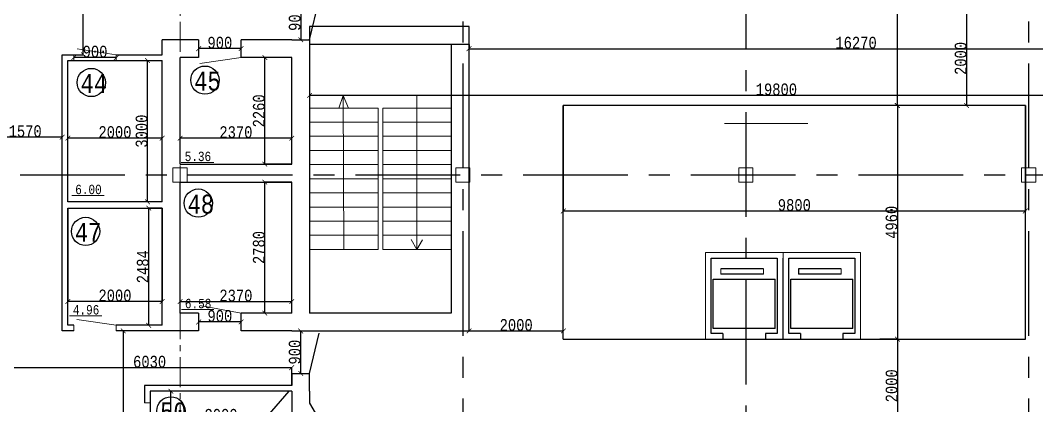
# Model space of a CAD drawing. Header units: millimetres. Extents: x -689206 to 4969298, y -1019800 to 703299.
# Drawn here: x 57056 to 78613, y -5428 to 2750 of the extents above; entities that cross this region are included whole.
import ezdxf

# ---------------------------------------------------------------- set-up
doc = ezdxf.new("R2010")
doc.units = ezdxf.units.MM
doc.linetypes.add('осеваяX2', pattern=[101.6, 63.5, -12.7, 12.7, -12.7])
for name, color, linetype, lineweight in [('ПЕРЕГОРОДКИ', 252, 'Continuous', 9), ('РАЗМЕРЫ', 7, 'Continuous', 9), ('стены', 7, 'Continuous', 20)]:
    doc.layers.add(name, color=color, linetype=linetype, lineweight=lineweight)
doc.layers.add('четотам', color=7, linetype='Continuous')
doc.styles.add('Аннотативный', font='isocteur.ttf', dxfattribs={"width": 0.7, "height": 250})
doc.dimstyles.new('Аннотативный', dxfattribs={"dimscale": 0, "dimtxt": 250, "dimasz": 100, "dimexe": 1.25, "dimexo": 0.625, "dimtad": 1, "dimdec": 0, "dimtxsty": 'Аннотативный', "dimblk": 'ARCHTICK', "dimcen": 2.5, "dimadec": 0, "dimazin": 0, "dimtfac": 1, "dimtdec": 0, "dimtmove": 0, "dimatfit": 3, "dimfxl": 1, "dimarcsym": 0})

# ---------------------------------------------------------------- blocks, each defined once
blk = doc.blocks.new('_ArchTick')
at = {"color": 0, "linetype": 'ByBlock', "const_width": 0.15}
blk.add_lwpolyline([(-0.5, -0.5), (0.5, 0.5)], dxfattribs=at)
blk = doc.blocks.new('*D1454')
at = {"layer": 'Defpoints', "color": 0, "lineweight": 20, "transparency": 16777216}
for p in [(62241, -682), (62813, -682), (62813, -3462)]:
    blk.add_point(p, dxfattribs=at)
at = {"layer": 'стены', "color": 0, "lineweight": -2, "transparency": 16777216}
for p, q in [((62812, -682), (62240, -682)), ((62241, -3462), (62241, -682)), ((62812, -3462), (62240, -3462))]:
    blk.add_line(p, q, dxfattribs=at)
at = {"layer": 'стены', "color": 0, "lineweight": -2, "transparency": 16777216, "xscale": 100, "yscale": 100, "zscale": 100}
for p, rotation in [((62241, -682), 90), ((62241, -3462), 270)]:
    blk.add_blockref('_ArchTick', p, dxfattribs=dict(at, rotation=rotation))
at = {"layer": 'стены', "color": 0, "lineweight": 13, "transparency": 16777216, "insert": (62116, -2072), "char_height": 250, "attachment_point": 5, "rotation": 90, "style": 'Аннотативный'}
blk.add_mtext('2780', dxfattribs=at)
blk = doc.blocks.new('*D1455')
at = {"layer": 'Defpoints', "color": 0, "lineweight": 20, "transparency": 16777216}
for p in [(60443, 249), (60443, -302), (62813, -302)]:
    blk.add_point(p, dxfattribs=at)
at = {"layer": 'стены', "color": 0, "lineweight": -2, "transparency": 16777216}
for p, q in [((60443, -302), (60443, 250)), ((62813, 249), (60443, 249)), ((62813, -302), (62813, 250))]:
    blk.add_line(p, q, dxfattribs=at)
at = {"layer": 'стены', "color": 0, "lineweight": -2, "transparency": 16777216, "xscale": 100, "yscale": 100, "zscale": 100, "rotation": 180}
blk.add_blockref('_ArchTick', (60443, 249), dxfattribs=at)
at = {"layer": 'стены', "color": 0, "lineweight": -2, "transparency": 16777216, "xscale": 100, "yscale": 100, "zscale": 100}
blk.add_blockref('_ArchTick', (62813, 249), dxfattribs=at)
at = {"layer": 'стены', "color": 0, "lineweight": 13, "transparency": 16777216, "insert": (61628, 374), "char_height": 250, "attachment_point": 5, "style": 'Аннотативный'}
blk.add_mtext('2370', dxfattribs=at)
blk = doc.blocks.new('*D1456')
at = {"layer": 'Defpoints', "color": 0, "lineweight": 20, "transparency": 16777216}
for p in [(62241, 1958), (62813, 1958), (62813, -302)]:
    blk.add_point(p, dxfattribs=at)
at = {"layer": 'стены', "color": 0, "lineweight": -2, "transparency": 16777216}
for p, q in [((62812, 1958), (62240, 1958)), ((62241, -302), (62241, 1958)), ((62812, -302), (62240, -302))]:
    blk.add_line(p, q, dxfattribs=at)
at = {"layer": 'стены', "color": 0, "lineweight": -2, "transparency": 16777216, "xscale": 100, "yscale": 100, "zscale": 100}
for p, rotation in [((62241, 1958), 90), ((62241, -302), 270)]:
    blk.add_blockref('_ArchTick', p, dxfattribs=dict(at, rotation=rotation))
at = {"layer": 'стены', "color": 0, "lineweight": 13, "transparency": 16777216, "insert": (62116, 828), "char_height": 250, "attachment_point": 5, "rotation": 90, "style": 'Аннотативный'}
blk.add_mtext('2260', dxfattribs=at)
blk = doc.blocks.new('*D1477')
at = {"layer": 'Defpoints', "color": 0, "lineweight": 20, "transparency": 16777216}
for p in [(59779, -1238), (60063, -1238), (60063, -3722)]:
    blk.add_point(p, dxfattribs=at)
at = {"layer": 'стены', "color": 0, "lineweight": -2, "transparency": 16777216}
for p, q in [((60062, -1238), (59778, -1238)), ((59779, -3722), (59779, -1238)), ((60062, -3722), (59778, -3722))]:
    blk.add_line(p, q, dxfattribs=at)
at = {"layer": 'стены', "color": 0, "lineweight": -2, "transparency": 16777216, "xscale": 100, "yscale": 100, "zscale": 100}
for p, rotation in [((59779, -1238), 90), ((59779, -3722), 270)]:
    blk.add_blockref('_ArchTick', p, dxfattribs=dict(at, rotation=rotation))
at = {"layer": 'стены', "color": 0, "lineweight": 13, "transparency": 16777216, "insert": (59654, -2480), "char_height": 250, "attachment_point": 5, "rotation": 90, "style": 'Аннотативный'}
blk.add_mtext('2484', dxfattribs=at)
blk = doc.blocks.new('*D1478')
at = {"layer": 'Defpoints', "color": 0, "lineweight": 20, "transparency": 16777216}
for p in [(58190, 1898), (59754, 1898), (60063, -1102)]:
    blk.add_point(p, dxfattribs=at)
at = {"layer": 'стены', "color": 0, "lineweight": -2, "transparency": 16777216}
for p, q in [((58191, 1898), (59756, 1898)), ((59754, -1102), (59754, 1898)), ((60062, -1102), (59753, -1102))]:
    blk.add_line(p, q, dxfattribs=at)
at = {"layer": 'стены', "color": 0, "lineweight": -2, "transparency": 16777216, "xscale": 100, "yscale": 100, "zscale": 100}
for p, rotation in [((59754, 1898), 90), ((59754, -1102), 270)]:
    blk.add_blockref('_ArchTick', p, dxfattribs=dict(at, rotation=rotation))
at = {"layer": 'стены', "color": 0, "lineweight": 13, "transparency": 16777216, "insert": (59629, 398), "char_height": 250, "attachment_point": 5, "rotation": 90, "style": 'Аннотативный'}
blk.add_mtext('3000', dxfattribs=at)
blk = doc.blocks.new('*D1479')
at = {"layer": 'Defpoints', "color": 0, "lineweight": 20, "transparency": 16777216}
for p in [(58063, 250), (58063, -1102), (60063, -1102)]:
    blk.add_point(p, dxfattribs=at)
at = {"layer": 'стены', "color": 0, "lineweight": -2, "transparency": 16777216}
for p, q in [((58063, -1102), (58063, 251)), ((60063, 250), (58063, 250)), ((60063, -1102), (60063, 251))]:
    blk.add_line(p, q, dxfattribs=at)
at = {"layer": 'стены', "color": 0, "lineweight": -2, "transparency": 16777216, "xscale": 100, "yscale": 100, "zscale": 100, "rotation": 180}
blk.add_blockref('_ArchTick', (58063, 250), dxfattribs=at)
at = {"layer": 'стены', "color": 0, "lineweight": -2, "transparency": 16777216, "xscale": 100, "yscale": 100, "zscale": 100}
blk.add_blockref('_ArchTick', (60063, 250), dxfattribs=at)
at = {"layer": 'стены', "color": 0, "lineweight": 13, "transparency": 16777216, "insert": (59063, 376), "char_height": 250, "attachment_point": 5, "style": 'Аннотативный'}
blk.add_mtext('2000', dxfattribs=at)
blk = doc.blocks.new('*D1482')
at = {"layer": 'Defpoints', "color": 0, "lineweight": 20, "transparency": 16777216}
for p in [(56373, 269), (56373, -1102), (57943, -1102)]:
    blk.add_point(p, dxfattribs=at)
at = {"layer": 'стены', "color": 0, "lineweight": -2, "transparency": 16777216}
for p, q in [((56373, -1102), (56373, 271)), ((57943, 269), (56373, 269)), ((57943, -1102), (57943, 271))]:
    blk.add_line(p, q, dxfattribs=at)
at = {"layer": 'стены', "color": 0, "lineweight": -2, "transparency": 16777216, "xscale": 100, "yscale": 100, "zscale": 100, "rotation": 180}
blk.add_blockref('_ArchTick', (56373, 269), dxfattribs=at)
at = {"layer": 'стены', "color": 0, "lineweight": -2, "transparency": 16777216, "xscale": 100, "yscale": 100, "zscale": 100}
blk.add_blockref('_ArchTick', (57943, 269), dxfattribs=at)
at = {"layer": 'стены', "color": 0, "lineweight": 13, "transparency": 16777216, "insert": (57158, 395), "char_height": 250, "attachment_point": 5, "style": 'Аннотативный'}
blk.add_mtext('1570', dxfattribs=at)
blk = doc.blocks.new('*D1483')
at = {"layer": 'Defpoints', "color": 0, "lineweight": 20, "transparency": 16777216}
for p in [(63003, 3238), (63003, 2338), (63003, 2338)]:
    blk.add_point(p, dxfattribs=at)
at = {"layer": 'стены', "color": 0, "lineweight": -2, "transparency": 16777216}
for p, q in [((63003, 3238), (63004, 3238)), ((63003, 3238), (63003, 2338)), ((63003, 2338), (63004, 2338))]:
    blk.add_line(p, q, dxfattribs=at)
at = {"layer": 'стены', "color": 0, "lineweight": -2, "transparency": 16777216, "xscale": 100, "yscale": 100, "zscale": 100}
for p, rotation in [((63003, 3238), 90), ((63003, 2338), 270)]:
    blk.add_blockref('_ArchTick', p, dxfattribs=dict(at, rotation=rotation))
at = {"layer": 'стены', "color": 0, "lineweight": 25, "transparency": 16777216, "insert": (62877, 2788), "char_height": 250, "attachment_point": 5, "rotation": 90, "style": 'Аннотативный'}
blk.add_mtext('900', dxfattribs=at)
blk = doc.blocks.new('*D1485')
at = {"layer": 'Defpoints', "color": 0, "lineweight": 20, "transparency": 16777216}
for p in [(63003, -3842), (63003, -3842), (63003, -4742)]:
    blk.add_point(p, dxfattribs=at)
at = {"layer": 'стены', "color": 0, "lineweight": -2, "transparency": 16777216}
for p, q in [((63003, -3842), (63004, -3842)), ((63003, -4742), (63003, -3842)), ((63003, -4742), (63004, -4742))]:
    blk.add_line(p, q, dxfattribs=at)
at = {"layer": 'стены', "color": 0, "lineweight": -2, "transparency": 16777216, "xscale": 100, "yscale": 100, "zscale": 100}
for p, rotation in [((63003, -3842), 90), ((63003, -4742), 270)]:
    blk.add_blockref('_ArchTick', p, dxfattribs=dict(at, rotation=rotation))
at = {"layer": 'стены', "color": 0, "lineweight": 25, "transparency": 16777216, "insert": (62877, -4292), "char_height": 250, "attachment_point": 5, "rotation": 90, "style": 'Аннотативный'}
blk.add_mtext('900', dxfattribs=at)
blk = doc.blocks.new('*D1450')
at = {"layer": 'Defpoints', "color": 0, "lineweight": 20, "transparency": 16777216}
for p in [(56783, -4623), (56783, -5002), (62813, -5002)]:
    blk.add_point(p, dxfattribs=at)
at = {"layer": 'стены', "color": 0, "lineweight": -2, "transparency": 16777216}
for p, q in [((56783, -5002), (56783, -4622)), ((62813, -4623), (56783, -4623)), ((62813, -5002), (62813, -4622))]:
    blk.add_line(p, q, dxfattribs=at)
at = {"layer": 'стены', "color": 0, "lineweight": -2, "transparency": 16777216, "xscale": 100, "yscale": 100, "zscale": 100, "rotation": 180}
blk.add_blockref('_ArchTick', (56783, -4623), dxfattribs=at)
at = {"layer": 'стены', "color": 0, "lineweight": -2, "transparency": 16777216, "xscale": 100, "yscale": 100, "zscale": 100}
blk.add_blockref('_ArchTick', (62813, -4623), dxfattribs=at)
at = {"layer": 'стены', "color": 0, "lineweight": 13, "transparency": 16777216, "insert": (59798, -4497), "char_height": 250, "attachment_point": 5, "style": 'Аннотативный'}
blk.add_mtext('6030', dxfattribs=at)
blk = doc.blocks.new('*D1512')
at = {"layer": 'Defpoints', "color": 0, "lineweight": 20, "transparency": 16777216}
for p in [(59241, -3842), (59241, -3842), (59241, -7989)]:
    blk.add_point(p, dxfattribs=at)
at = {"layer": 'РАЗМЕРЫ', "color": 0, "lineweight": -2, "transparency": 16777216}
for p, q in [((59241, -7989), (59241, -3842)), ((59242, -3842), (59243, -3842)), ((59242, -7989), (59243, -7989))]:
    blk.add_line(p, q, dxfattribs=at)
at = {"layer": 'РАЗМЕРЫ', "color": 0, "lineweight": -2, "transparency": 16777216, "xscale": 100, "yscale": 100, "zscale": 100}
for p, rotation in [((59241, -3842), 90), ((59241, -7989), 270)]:
    blk.add_blockref('_ArchTick', p, dxfattribs=dict(at, rotation=rotation))
at = {"layer": 'РАЗМЕРЫ', "color": 0, "lineweight": 13, "transparency": 16777216, "insert": (59116, -5916), "char_height": 250, "attachment_point": 5, "rotation": 90, "style": 'Аннотативный'}
blk.add_mtext('4147', dxfattribs=at)
blk = doc.blocks.new('*D1520')
at = {"layer": 'Defpoints', "color": 0, "lineweight": 20, "transparency": 16777216}
for p in [(58035, 6768), (58392, 6768), (58035, 2018)]:
    blk.add_point(p, dxfattribs=at)
at = {"layer": 'ПЕРЕГОРОДКИ', "color": 0, "lineweight": -2, "transparency": 16777216}
for p, q in [((58036, 6768), (58394, 6768)), ((58392, 2018), (58392, 6768)), ((58036, 2018), (58394, 2018))]:
    blk.add_line(p, q, dxfattribs=at)
at = {"layer": 'ПЕРЕГОРОДКИ', "color": 0, "lineweight": -2, "transparency": 16777216, "xscale": 100, "yscale": 100, "zscale": 100}
for p, rotation in [((58392, 6768), 90), ((58392, 2018), 270)]:
    blk.add_blockref('_ArchTick', p, dxfattribs=dict(at, rotation=rotation))
at = {"layer": 'ПЕРЕГОРОДКИ', "color": 0, "lineweight": 13, "transparency": 16777216, "insert": (58267, 4470), "char_height": 250, "attachment_point": 5, "rotation": 90, "style": 'Аннотативный'}
blk.add_mtext('4750', dxfattribs=at)
blk = doc.blocks.new('*D1525')
at = {"layer": 'Defpoints', "color": 0, "linetype": 'ByBlock', "lineweight": 20, "transparency": 16777216}
for p in [(59813, -5122), (62813, -5122), (59813, -5750)]:
    blk.add_point(p, dxfattribs=at)
at = {"layer": 'РАЗМЕРЫ', "color": 0, "linetype": 'ByBlock', "lineweight": -2, "transparency": 16777216}
for p, q in [((59813, -5123), (59813, -5751)), ((62813, -5123), (62813, -5751)), ((62813, -5750), (59813, -5750))]:
    blk.add_line(p, q, dxfattribs=at)
at = {"layer": 'РАЗМЕРЫ', "color": 0, "linetype": 'ByBlock', "lineweight": -2, "transparency": 16777216, "xscale": 100, "yscale": 100, "zscale": 100, "rotation": 180}
blk.add_blockref('_ArchTick', (59813, -5750), dxfattribs=at)
at = {"layer": 'РАЗМЕРЫ', "color": 0, "linetype": 'ByBlock', "lineweight": -2, "transparency": 16777216, "xscale": 100, "yscale": 100, "zscale": 100}
blk.add_blockref('_ArchTick', (62813, -5750), dxfattribs=at)
at = {"layer": 'РАЗМЕРЫ', "color": 0, "linetype": 'ByBlock', "lineweight": 13, "transparency": 16777216, "insert": (61313, -5625), "char_height": 250, "attachment_point": 5, "style": 'Аннотативный'}
blk.add_mtext('3000', dxfattribs=at)
blk = doc.blocks.new('*D1526')
at = {"layer": 'Defpoints', "color": 0, "linetype": 'ByBlock', "lineweight": 20, "transparency": 16777216}
for p in [(60249, -5122), (60249, -5122), (60249, -7989)]:
    blk.add_point(p, dxfattribs=at)
at = {"layer": 'РАЗМЕРЫ', "color": 0, "linetype": 'ByBlock', "lineweight": -2, "transparency": 16777216}
for p, q in [((60249, -7989), (60249, -5122)), ((60250, -5122), (60250, -5122)), ((60250, -7989), (60250, -7989))]:
    blk.add_line(p, q, dxfattribs=at)
at = {"layer": 'РАЗМЕРЫ', "color": 0, "linetype": 'ByBlock', "lineweight": -2, "transparency": 16777216, "xscale": 100, "yscale": 100, "zscale": 100}
for p, rotation in [((60249, -5122), 90), ((60249, -7989), 270)]:
    blk.add_blockref('_ArchTick', p, dxfattribs=dict(at, rotation=rotation))
at = {"layer": 'РАЗМЕРЫ', "color": 0, "linetype": 'ByBlock', "lineweight": 13, "transparency": 16777216, "insert": (60124, -6556), "char_height": 250, "attachment_point": 5, "rotation": 90, "style": 'Аннотативный'}
blk.add_mtext('2867', dxfattribs=at)
blk = doc.blocks.new('*D1561')
at = {"layer": 'Defpoints', "color": 0, "linetype": 'ByBlock', "lineweight": 20, "transparency": 16777216}
for p in [(60838, -3652), (60838, -3652), (61738, -3652)]:
    blk.add_point(p, dxfattribs=at)
at = {"layer": 'ПЕРЕГОРОДКИ', "color": 0, "linetype": 'ByBlock', "lineweight": -2, "transparency": 16777216}
for p, q in [((60838, -3652), (60838, -3651)), ((61738, -3652), (60838, -3652)), ((61738, -3652), (61738, -3651))]:
    blk.add_line(p, q, dxfattribs=at)
at = {"layer": 'ПЕРЕГОРОДКИ', "color": 0, "linetype": 'ByBlock', "lineweight": -2, "transparency": 16777216, "xscale": 100, "yscale": 100, "zscale": 100, "rotation": 180}
blk.add_blockref('_ArchTick', (60838, -3652), dxfattribs=at)
at = {"layer": 'ПЕРЕГОРОДКИ', "color": 0, "linetype": 'ByBlock', "lineweight": -2, "transparency": 16777216, "xscale": 100, "yscale": 100, "zscale": 100}
blk.add_blockref('_ArchTick', (61738, -3652), dxfattribs=at)
at = {"layer": 'ПЕРЕГОРОДКИ', "color": 0, "linetype": 'ByBlock', "lineweight": 13, "transparency": 16777216, "insert": (61288, -3527), "char_height": 250, "attachment_point": 5, "style": 'Аннотативный'}
blk.add_mtext('900', dxfattribs=at)
blk = doc.blocks.new('*D1562')
at = {"layer": 'Defpoints', "color": 0, "linetype": 'ByBlock', "lineweight": 20, "transparency": 16777216}
for p in [(60838, 2148), (60838, 2148), (61738, 2148)]:
    blk.add_point(p, dxfattribs=at)
at = {"layer": 'ПЕРЕГОРОДКИ', "color": 0, "linetype": 'ByBlock', "lineweight": -2, "transparency": 16777216}
for p, q in [((60838, 2148), (60838, 2149)), ((61738, 2148), (60838, 2148)), ((61738, 2148), (61738, 2149))]:
    blk.add_line(p, q, dxfattribs=at)
at = {"layer": 'ПЕРЕГОРОДКИ', "color": 0, "linetype": 'ByBlock', "lineweight": -2, "transparency": 16777216, "xscale": 100, "yscale": 100, "zscale": 100, "rotation": 180}
blk.add_blockref('_ArchTick', (60838, 2148), dxfattribs=at)
at = {"layer": 'ПЕРЕГОРОДКИ', "color": 0, "linetype": 'ByBlock', "lineweight": -2, "transparency": 16777216, "xscale": 100, "yscale": 100, "zscale": 100}
blk.add_blockref('_ArchTick', (61738, 2148), dxfattribs=at)
at = {"layer": 'ПЕРЕГОРОДКИ', "color": 0, "linetype": 'ByBlock', "lineweight": 30, "transparency": 16777216, "insert": (61288, 2273), "char_height": 250, "attachment_point": 5, "style": 'Аннотативный'}
blk.add_mtext('900', dxfattribs=at)
blk = doc.blocks.new('*D1566')
at = {"layer": 'Defpoints', "color": 0, "linetype": 'ByBlock', "lineweight": 20, "transparency": 16777216}
for p in [(63193, 1156), (63193, 1156), (82992, 1156)]:
    blk.add_point(p, dxfattribs=at)
at = {"layer": 'РАЗМЕРЫ', "color": 0, "linetype": 'ByBlock', "lineweight": -2, "transparency": 16777216}
for p, q in [((63193, 1157), (63193, 1158)), ((82992, 1156), (63193, 1156)), ((82992, 1157), (82992, 1158))]:
    blk.add_line(p, q, dxfattribs=at)
at = {"layer": 'РАЗМЕРЫ', "color": 0, "linetype": 'ByBlock', "lineweight": -2, "transparency": 16777216, "xscale": 100, "yscale": 100, "zscale": 100, "rotation": 180}
blk.add_blockref('_ArchTick', (63193, 1156), dxfattribs=at)
at = {"layer": 'РАЗМЕРЫ', "color": 0, "linetype": 'ByBlock', "lineweight": -2, "transparency": 16777216, "xscale": 100, "yscale": 100, "zscale": 100}
blk.add_blockref('_ArchTick', (82992, 1156), dxfattribs=at)
at = {"layer": 'РАЗМЕРЫ', "color": 0, "linetype": 'ByBlock', "lineweight": 20, "transparency": 16777216, "insert": (73092, 1282), "char_height": 250, "attachment_point": 5, "style": 'Аннотативный'}
blk.add_mtext('19800', dxfattribs=at)
blk = doc.blocks.new('*D1621')
at = {"layer": 'Defpoints', "color": 0, "linetype": 'ByBlock', "lineweight": 20, "transparency": 16777216}
for p in [(58063, -1238), (60063, -1238), (58063, -3217)]:
    blk.add_point(p, dxfattribs=at)
at = {"layer": 'РАЗМЕРЫ', "color": 0, "linetype": 'ByBlock', "lineweight": -2, "transparency": 16777216}
for p, q in [((58063, -1239), (58063, -3219)), ((60063, -1239), (60063, -3219)), ((60063, -3217), (58063, -3217))]:
    blk.add_line(p, q, dxfattribs=at)
at = {"layer": 'РАЗМЕРЫ', "color": 0, "linetype": 'ByBlock', "lineweight": -2, "transparency": 16777216, "xscale": 100, "yscale": 100, "zscale": 100, "rotation": 180}
blk.add_blockref('_ArchTick', (58063, -3217), dxfattribs=at)
at = {"layer": 'РАЗМЕРЫ', "color": 0, "linetype": 'ByBlock', "lineweight": -2, "transparency": 16777216, "xscale": 100, "yscale": 100, "zscale": 100}
blk.add_blockref('_ArchTick', (60063, -3217), dxfattribs=at)
at = {"layer": 'РАЗМЕРЫ', "color": 0, "linetype": 'ByBlock', "lineweight": 20, "transparency": 16777216, "insert": (59063, -3092), "char_height": 250, "attachment_point": 5, "style": 'Аннотативный'}
blk.add_mtext('2000', dxfattribs=at)
blk = doc.blocks.new('*D1622')
at = {"layer": 'Defpoints', "color": 0, "linetype": 'ByBlock', "lineweight": 20, "transparency": 16777216}
for p in [(62813, -3219), (60443, -3462), (62813, -3462)]:
    blk.add_point(p, dxfattribs=at)
at = {"layer": 'РАЗМЕРЫ', "color": 0, "linetype": 'ByBlock', "lineweight": -2, "transparency": 16777216}
for p, q in [((60443, -3462), (60443, -3217)), ((60443, -3219), (62813, -3219)), ((62813, -3462), (62813, -3217))]:
    blk.add_line(p, q, dxfattribs=at)
at = {"layer": 'РАЗМЕРЫ', "color": 0, "linetype": 'ByBlock', "lineweight": -2, "transparency": 16777216, "xscale": 100, "yscale": 100, "zscale": 100, "rotation": 180}
blk.add_blockref('_ArchTick', (60443, -3219), dxfattribs=at)
at = {"layer": 'РАЗМЕРЫ', "color": 0, "linetype": 'ByBlock', "lineweight": -2, "transparency": 16777216, "xscale": 100, "yscale": 100, "zscale": 100}
blk.add_blockref('_ArchTick', (62813, -3219), dxfattribs=at)
at = {"layer": 'РАЗМЕРЫ', "color": 0, "linetype": 'ByBlock', "lineweight": 20, "transparency": 16777216, "insert": (61628, -3093), "char_height": 250, "attachment_point": 5, "style": 'Аннотативный'}
blk.add_mtext('2370', dxfattribs=at)
blk = doc.blocks.new('*D1623')
at = {"layer": 'Defpoints', "color": 0, "linetype": 'ByBlock', "lineweight": 20, "transparency": 16777216}
for p in [(58190, 1958), (58190, 1958), (59090, 1958)]:
    blk.add_point(p, dxfattribs=at)
at = {"layer": 'РАЗМЕРЫ', "color": 0, "linetype": 'ByBlock', "lineweight": -2, "transparency": 16777216}
for p, q in [((58190, 1958), (58190, 1959)), ((59090, 1958), (58190, 1958)), ((59090, 1958), (59090, 1959))]:
    blk.add_line(p, q, dxfattribs=at)
at = {"layer": 'РАЗМЕРЫ', "color": 0, "linetype": 'ByBlock', "lineweight": -2, "transparency": 16777216, "xscale": 100, "yscale": 100, "zscale": 100, "rotation": 180}
blk.add_blockref('_ArchTick', (58190, 1958), dxfattribs=at)
at = {"layer": 'РАЗМЕРЫ', "color": 0, "linetype": 'ByBlock', "lineweight": -2, "transparency": 16777216, "xscale": 100, "yscale": 100, "zscale": 100}
blk.add_blockref('_ArchTick', (59090, 1958), dxfattribs=at)
at = {"layer": 'РАЗМЕРЫ', "color": 0, "linetype": 'ByBlock', "lineweight": 20, "transparency": 16777216, "insert": (58640, 2083), "char_height": 250, "attachment_point": 5, "style": 'Аннотативный'}
blk.add_mtext('900', dxfattribs=at)
blk = doc.blocks.new('*D1636')
at = {"layer": 'Defpoints', "color": 0, "linetype": 'ByBlock', "lineweight": 20, "transparency": 16777216}
for p in [(68573, 941), (78373, 941), (68573, -1297)]:
    blk.add_point(p, dxfattribs=at)
at = {"layer": 'РАЗМЕРЫ', "color": 0, "linetype": 'ByBlock', "lineweight": -2, "transparency": 16777216}
for p, q in [((68573, 941), (68573, -1298)), ((78373, 941), (78373, -1298)), ((78373, -1297), (68573, -1297))]:
    blk.add_line(p, q, dxfattribs=at)
at = {"layer": 'РАЗМЕРЫ', "color": 0, "linetype": 'ByBlock', "lineweight": -2, "transparency": 16777216, "xscale": 100, "yscale": 100, "zscale": 100, "rotation": 180}
blk.add_blockref('_ArchTick', (68573, -1297), dxfattribs=at)
at = {"layer": 'РАЗМЕРЫ', "color": 0, "linetype": 'ByBlock', "lineweight": -2, "transparency": 16777216, "xscale": 100, "yscale": 100, "zscale": 100}
blk.add_blockref('_ArchTick', (78373, -1297), dxfattribs=at)
at = {"layer": 'РАЗМЕРЫ', "color": 0, "linetype": 'ByBlock', "lineweight": 20, "transparency": 16777216, "insert": (73473, -1172), "char_height": 250, "attachment_point": 5, "style": 'Аннотативный'}
blk.add_mtext('9800', dxfattribs=at)
blk = doc.blocks.new('*D1637')
at = {"layer": 'Defpoints', "color": 0, "linetype": 'ByBlock', "lineweight": 20, "transparency": 16777216}
for p in [(75653, 8250), (75653, 941), (75653, 941)]:
    blk.add_point(p, dxfattribs=at)
at = {"layer": 'РАЗМЕРЫ', "color": 0, "linetype": 'ByBlock', "lineweight": -2, "transparency": 16777216}
for p, q in [((75653, 8250), (75654, 8250)), ((75653, 8250), (75653, 941)), ((75653, 941), (75654, 941))]:
    blk.add_line(p, q, dxfattribs=at)
at = {"layer": 'РАЗМЕРЫ', "color": 0, "linetype": 'ByBlock', "lineweight": -2, "transparency": 16777216, "xscale": 100, "yscale": 100, "zscale": 100}
for p, rotation in [((75653, 8250), 90), ((75653, 941), 270)]:
    blk.add_blockref('_ArchTick', p, dxfattribs=dict(at, rotation=rotation))
at = {"layer": 'РАЗМЕРЫ', "color": 0, "linetype": 'ByBlock', "lineweight": 20, "transparency": 16777216, "insert": (75527, 4596), "char_height": 250, "attachment_point": 5, "rotation": 90, "style": 'Аннотативный'}
blk.add_mtext('7690', dxfattribs=at)
blk = doc.blocks.new('*D1634')
at = {"layer": 'Defpoints', "color": 0, "linetype": 'ByBlock', "lineweight": 20, "transparency": 16777216}
for p in [(66573, -3842), (68573, -3842), (68573, -3842)]:
    blk.add_point(p, dxfattribs=at)
at = {"layer": 'РАЗМЕРЫ', "color": 0, "linetype": 'ByBlock', "lineweight": -2, "transparency": 16777216}
for p, q in [((66573, -3842), (66573, -3841)), ((66573, -3842), (68573, -3842)), ((68573, -3842), (68573, -3841))]:
    blk.add_line(p, q, dxfattribs=at)
at = {"layer": 'РАЗМЕРЫ', "color": 0, "linetype": 'ByBlock', "lineweight": -2, "transparency": 16777216, "xscale": 100, "yscale": 100, "zscale": 100, "rotation": 180}
blk.add_blockref('_ArchTick', (66573, -3842), dxfattribs=at)
at = {"layer": 'РАЗМЕРЫ', "color": 0, "linetype": 'ByBlock', "lineweight": -2, "transparency": 16777216, "xscale": 100, "yscale": 100, "zscale": 100}
blk.add_blockref('_ArchTick', (68573, -3842), dxfattribs=at)
at = {"layer": 'РАЗМЕРЫ', "color": 0, "linetype": 'ByBlock', "lineweight": 20, "transparency": 16777216, "insert": (67573, -3717), "char_height": 250, "attachment_point": 5, "style": 'Аннотативный'}
blk.add_mtext('2000', dxfattribs=at)
blk = doc.blocks.new('*D1635')
at = {"layer": 'Defpoints', "color": 0, "linetype": 'ByBlock', "lineweight": 20, "transparency": 16777216}
for p in [(77127, 2941), (77127, 941), (77127, 941)]:
    blk.add_point(p, dxfattribs=at)
at = {"layer": 'РАЗМЕРЫ', "color": 0, "linetype": 'ByBlock', "lineweight": -2, "transparency": 16777216}
for p, q in [((77127, 2941), (77127, 941)), ((77128, 2941), (77129, 2941)), ((77128, 941), (77129, 941))]:
    blk.add_line(p, q, dxfattribs=at)
at = {"layer": 'РАЗМЕРЫ', "color": 0, "linetype": 'ByBlock', "lineweight": -2, "transparency": 16777216, "xscale": 100, "yscale": 100, "zscale": 100}
for p, rotation in [((77127, 2941), 90), ((77127, 941), 270)]:
    blk.add_blockref('_ArchTick', p, dxfattribs=dict(at, rotation=rotation))
at = {"layer": 'РАЗМЕРЫ', "color": 0, "linetype": 'ByBlock', "lineweight": 20, "transparency": 16777216, "insert": (77002, 1941), "char_height": 250, "attachment_point": 5, "rotation": 90, "style": 'Аннотативный'}
blk.add_mtext('2000', dxfattribs=at)
blk = doc.blocks.new('*D1638')
at = {"layer": 'Defpoints', "color": 0, "linetype": 'ByBlock', "lineweight": 20, "transparency": 16777216}
for p in [(75653, 941), (75656, -4016), (75661, -4016)]:
    blk.add_point(p, dxfattribs=at)
at = {"layer": 'РАЗМЕРЫ', "color": 0, "linetype": 'ByBlock', "lineweight": -2, "transparency": 16777216}
for p, q in [((75653, 941), (75663, 941)), ((75661, 941), (75661, -4016)), ((75656, -4016), (75663, -4016))]:
    blk.add_line(p, q, dxfattribs=at)
at = {"layer": 'РАЗМЕРЫ', "color": 0, "linetype": 'ByBlock', "lineweight": -2, "transparency": 16777216, "xscale": 100, "yscale": 100, "zscale": 100}
for p, rotation in [((75661, 941), 90), ((75661, -4016), 270)]:
    blk.add_blockref('_ArchTick', p, dxfattribs=dict(at, rotation=rotation))
at = {"layer": 'РАЗМЕРЫ', "color": 0, "linetype": 'ByBlock', "lineweight": 20, "transparency": 16777216, "insert": (75536, -1537), "char_height": 250, "attachment_point": 5, "rotation": 90, "style": 'Аннотативный'}
blk.add_mtext('4960', dxfattribs=at)
blk = doc.blocks.new('*D1639')
at = {"layer": 'Defpoints', "color": 0, "linetype": 'ByBlock', "lineweight": 20, "transparency": 16777216}
for p in [(75656, -4016), (75663, -5999), (76038, -5999)]:
    blk.add_point(p, dxfattribs=at)
at = {"layer": 'РАЗМЕРЫ', "color": 0, "linetype": 'ByBlock', "lineweight": -2, "transparency": 16777216}
for p, q in [((75656, -4016), (75664, -4016)), ((75663, -4016), (75663, -5999)), ((76038, -5999), (75661, -5999))]:
    blk.add_line(p, q, dxfattribs=at)
at = {"layer": 'РАЗМЕРЫ', "color": 0, "linetype": 'ByBlock', "lineweight": -2, "transparency": 16777216, "xscale": 100, "yscale": 100, "zscale": 100}
for p, rotation in [((75663, -4016), 90), ((75663, -5999), 270)]:
    blk.add_blockref('_ArchTick', p, dxfattribs=dict(at, rotation=rotation))
at = {"layer": 'РАЗМЕРЫ', "color": 0, "linetype": 'ByBlock', "lineweight": 20, "transparency": 16777216, "insert": (75537, -5007), "char_height": 250, "attachment_point": 5, "rotation": 90, "style": 'Аннотативный'}
blk.add_mtext('2000', dxfattribs=at)
blk = doc.blocks.new('*D1640')
at = {"layer": 'Defpoints', "color": 0, "linetype": 'ByBlock', "lineweight": 20, "transparency": 16777216}
for p in [(66573, 2238), (82992, 2181), (82992, 2147)]:
    blk.add_point(p, dxfattribs=at)
at = {"layer": 'РАЗМЕРЫ', "color": 0, "linetype": 'ByBlock', "lineweight": -2, "transparency": 16777216}
for p, q in [((66573, 2237), (66573, 2146)), ((82992, 2181), (82992, 2146)), ((66573, 2147), (82992, 2147))]:
    blk.add_line(p, q, dxfattribs=at)
at = {"layer": 'РАЗМЕРЫ', "color": 0, "linetype": 'ByBlock', "lineweight": -2, "transparency": 16777216, "xscale": 100, "yscale": 100, "zscale": 100, "rotation": 180}
blk.add_blockref('_ArchTick', (66573, 2147), dxfattribs=at)
at = {"layer": 'РАЗМЕРЫ', "color": 0, "linetype": 'ByBlock', "lineweight": -2, "transparency": 16777216, "xscale": 100, "yscale": 100, "zscale": 100}
blk.add_blockref('_ArchTick', (82992, 2147), dxfattribs=at)
at = {"layer": 'РАЗМЕРЫ', "color": 0, "linetype": 'ByBlock', "lineweight": 20, "transparency": 16777216, "insert": (74782, 2273), "char_height": 250, "attachment_point": 5, "style": 'Аннотативный'}
blk.add_mtext('16270', dxfattribs=at)

msp = doc.modelspace()

# ---------------------------------------------------------------- linework, layer by layer
at = {"layer": 'ПЕРЕГОРОДКИ', "color": 18, "linetype": 'ByBlock', "lineweight": 13, "true_color": 0x000000}
for p, q in [((63192.7, 2337.7), (63394.7, 3191.8)), ((58190.4, 2017.7), (58190.4, 1897.7)), ((59090.4, 2017.7), (58258.8, 2141.7)), ((59090.4, 1897.7), (59090.4, 2017.7)), ((61737.8, 1957.7), (60860.4, 1833)), ((61737.8, -3462.3), (60862, -3301.6)), ((59087.4, -3722.3), (58255.7, -3598.3)), ((58187.4, -3722.3), (58187.4, -3842.3)), ((59087.4, -3842.3), (59087.4, -3722.3)), ((63192.7, -4742.3), (63394.7, -3888.2))]:
    msp.add_line(p, q, dxfattribs=at)
at = {"layer": 'ПЕРЕГОРОДКИ', "color": 0}
msp.add_line((59812.7, -5366), (59692.7, -5366), dxfattribs=at)
at = {"layer": 'РАЗМЕРЫ', "lineweight": 30, "ltscale": 150}
for p, q in [((66572.7, 2617.7), (63190, 2617.7)), ((63190, 2617.7), (63190, 2337.7)), ((66572.7, 2237.7), (66572.7, 2617.7)), ((66192.7, 2237.7), (63192.7, 2237.7))]:
    msp.add_line(p, q, dxfattribs=at)
at = {"layer": 'РАЗМЕРЫ', "linetype": 'ByBlock', "lineweight": 20}
for p, q in [((63192.7, 2237.7), (66192.7, 2237.7)), ((63192.7, 2237.7), (63192.7, 887.7)), ((66192.7, 887.7), (66192.7, 2237.7)), ((63902.2, 1156.4), (63813.7, 887.7)), ((63902.2, 1156.4), (63917.7, -2112.3)), ((63902.2, 1156.4), (64016.8, 887.7)), ((65467.7, -2112.3), (65467.7, 1156.4)), ((63192.7, 887.7), (64642.7, 887.7)), ((63192.7, 887.7), (63192.7, -2112.3)), ((64642.7, 887.7), (64642.7, -2112.3)), ((64742.7, 887.7), (66192.7, 887.7)), ((64742.7, 887.7), (64742.7, -2112.3)), ((66192.7, 587.7), (66192.7, 887.7)), ((66192.7, 887.7), (66192.7, -2112.3)), ((75275.6, 941.3), (73755.6, 941.3)), ((63192.7, 587.7), (64642.7, 587.7)), ((64742.7, 587.7), (66192.7, 587.7)), ((72110, 561.3), (71990, 561.3)), ((73630, 561.3), (72110, 561.3)), ((73755.6, 561.3), (73635.6, 561.3)), ((63192.7, 287.7), (64642.7, 287.7)), ((64742.7, 287.7), (66192.7, 287.7)), ((63192.7, -12.3), (64642.7, -12.3)), ((64742.7, -12.3), (66192.7, -12.3)), ((63192.7, -312.3), (64642.7, -312.3)), ((64742.7, -312.3), (66192.7, -312.3)), ((63192.7, -612.3), (64642.7, -612.3)), ((64742.7, -612.3), (66192.7, -612.3)), ((63192.7, -912.3), (64642.7, -912.3)), ((64742.7, -912.3), (66192.7, -912.3)), ((63192.7, -1212.3), (64642.7, -1212.3)), ((64742.7, -1212.3), (66192.7, -1212.3)), ((63192.7, -1512.3), (64642.7, -1512.3)), ((64742.7, -1512.3), (66192.7, -1512.3)), ((63192.7, -1812.3), (64642.7, -1812.3)), ((64742.7, -1812.3), (66192.7, -1812.3)), ((65467.7, -2112.3), (65346.7, -1902.7)), ((65467.7, -2112.3), (65586.5, -1906.5)), ((63192.7, -2112.3), (64642.7, -2112.3)), ((63192.7, -2112.3), (63192.7, -3462.3)), ((64742.7, -2112.3), (66192.7, -2112.3)), ((66192.7, -3462.3), (66192.7, -2112.3)), ((71588, -2176.1), (71588, -4016.1)), ((71588, -2176.1), (73233.6, -2176.1)), ((73228, -4016.1), (73228, -2296.1)), ((73233.6, -2176.1), (73233.6, -4016.1)), ((74873.6, -2176.1), (73233.6, -2176.1)), ((74873.6, -2296.1), (74873.6, -2176.1)), ((74873.6, -4016.1), (74873.6, -2296.1)), ((71914, -2636.1), (71914, -2526.1)), ((72820, -2636.1), (72820, -2526.1)), ((74465.6, -2636.1), (74465.6, -2526.1)), ((63192.7, -3462.3), (64224.1, -3462.3)), ((63192.7, -3462.3), (66192.7, -3462.3))]:
    msp.add_line(p, q, dxfattribs=at)
at = {"layer": 'РАЗМЕРЫ', "linetype": 'ByBlock', "lineweight": 30}
for p, q in [((66572.7, 2237.7), (66192.7, 2237.7)), ((66192.7, 2237.7), (66192.7, -3462.3)), ((66572.7, -3842.3), (66572.7, 2237.7)), ((68572.7, -4014.3), (68572.7, 941.3)), ((78372.8, 941.3), (68572.7, 941.3)), ((78372.8, -4014.3), (78372.8, 941.3)), ((63192.7, -3842.3), (66192.7, -3842.3)), ((66192.7, -3842.3), (66572.7, -3842.3)), ((68572.7, -4014.3), (76697.7, -4014.3)), ((76697.7, -4014.3), (78372.8, -4014.3))]:
    msp.add_line(p, q, dxfattribs=at)
at = {"layer": 'РАЗМЕРЫ'}
for p, q in [((60468.5, -265.2), (61157.7, -265.2)), ((58146.8, -966.8), (58836.1, -966.8)), ((60472.5, -3388.2), (61161.8, -3388.2)), ((58096, -3521), (58785.3, -3521))]:
    msp.add_line(p, q, dxfattribs=at)
at = {"layer": 'РАЗМЕРЫ', "lineweight": 30}
msp.add_line((62751, -5122.3), (60249.2, -7989.5), dxfattribs=at)
at = {"layer": 'стены', "linetype": 'осеваяX2', "lineweight": 25, "ltscale": 35}
for p, q in [((66442.7, 19613.2), (66442.7, -25990)), ((78442.7, 19613.2), (78442.7, -25990)), ((72442.7, 11467.7), (72442.7, -25990)), ((46383.8, -532.3), (108442.7, -532.3))]:
    msp.add_line(p, q, dxfattribs=at)
at = {"layer": 'стены', "linetype": 'осеваяX2', "ltscale": 10}
msp.add_line((60442.7, 13890.3), (60442.7, -13001.3), dxfattribs=at)
at = {"layer": 'стены', "color": 7, "lineweight": 25, "true_color": 0xffffff}
for p, q in [((63192.7, 2337.7), (63394.7, 3191.8)), ((63192.7, -4742.3), (63394.7, -3888.2))]:
    msp.add_line(p, q, dxfattribs=at)
at = {"layer": 'стены', "lineweight": 30}
for p, q in [((60062.7, 2017.7), (60062.7, 2337.7)), ((60837.8, 2337.7), (60062.7, 2337.7)), ((60837.8, 2337.7), (60837.8, 1957.7)), ((62812.7, 2337.7), (61737.8, 2337.7)), ((61737.8, 1957.7), (61737.8, 2337.7)), ((62812.7, 2337.7), (63192.7, 2337.7)), ((63192.7, 2337.7), (63192.7, -3462.3)), ((60442.7, -302.3), (60442.7, 1957.7)), ((60837.8, 1957.7), (60442.7, 1957.7)), ((62812.7, 1957.7), (61737.8, 1957.7)), ((62812.7, -302.3), (62812.7, 1957.7)), ((60062.7, -1102.3), (60062.7, 1897.7)), ((60442.7, -302.3), (62812.7, -302.3)), ((60442.7, -3462.3), (60442.7, -682.3)), ((60442.7, -682.3), (62812.7, -682.3)), ((62812.7, -3462.3), (62812.7, -682.3)), ((60062.7, -3722.3), (60062.7, -1238.4)), ((60837.8, -3462.3), (60442.7, -3462.3)), ((60837.8, -3462.3), (60837.8, -3842.3)), ((62812.7, -3462.3), (61737.8, -3462.3)), ((61737.8, -3842.3), (61737.8, -3462.3)), ((66192.7, -3462.3), (63192.7, -3462.3)), ((60837.8, -3842.3), (60062.7, -3842.3)), ((62812.7, -3842.3), (61737.8, -3842.3)), ((62812.7, -3842.3), (63192.7, -3842.3)), ((62812.7, -4742.3), (62812.7, -5002.3)), ((62812.7, -4742.3), (63192.7, -4742.3)), ((63192.7, -5122.3), (63192.7, -4742.3)), ((62751, -5122.3), (60481.4, -7723.4)), ((62812.7, -5122.3), (62751, -5122.3)), ((63192.7, -5122.3), (63192.7, -5377.3)), ((63192.7, -5377.3), (64192.7, -7109.4))]:
    msp.add_line(p, q, dxfattribs=at)
at = {"layer": 'стены'}
msp.add_line((63192.7, 2337.7), (63192.7, 1957.7), dxfattribs=at)
at = {"layer": 'стены', "color": 18, "lineweight": 25, "true_color": 0x000000}
for p, q in [((57942.7, -1102.3), (57942.7, 2017.7)), ((57942.7, -3842.3), (57942.7, -1102.3)), ((60062.7, -1102.3), (58062.7, -1102.3)), ((58062.7, -3722.3), (58062.7, -1238.4)), ((58062.7, -1238.4), (60062.7, -1238.4)), ((71708, -3896.1), (71708, -2296.1)), ((71708, -2296.1), (73108, -2296.1)), ((73108, -2296.1), (73108, -3896.1)), ((73353.6, -3896.1), (73353.6, -2296.1)), ((73353.6, -2296.1), (74753.6, -2296.1)), ((74753.6, -2296.1), (74753.6, -3896.1)), ((72820, -2526.1), (71914, -2526.1)), ((74465.6, -2526.1), (73559.6, -2526.1)), ((73559.6, -2526.1), (73559.6, -2636.1)), ((71750, -3793.1), (71750, -2746.1)), ((71750, -2746.1), (73066, -2746.1)), ((72820, -2636.1), (71914, -2636.1)), ((73066, -3793.1), (73066, -2746.1)), ((73395.6, -3793.1), (73395.6, -2746.1)), ((73395.6, -2746.1), (74711.6, -2746.1)), ((74465.6, -2636.1), (73559.6, -2636.1)), ((74465.6, -2636.1), (74263.2, -2636.1)), ((74711.6, -3793.1), (74711.6, -2746.1)), ((58187.4, -3842.3), (57942.7, -3842.3)), ((58187.4, -3722.3), (58062.7, -3722.3)), ((60062.7, -3722.3), (59087.4, -3722.3)), ((60062.7, -3842.3), (59087.4, -3842.3)), ((73066, -3793.1), (71750, -3793.1)), ((74711.6, -3793.1), (73395.6, -3793.1)), ((71958, -3896.1), (71708, -3896.1)), ((71958, -3896.1), (71958, -4016.1)), ((73108, -3896.1), (72858, -3896.1)), ((72858, -3896.1), (72858, -4016.1)), ((73108, -3896.1), (73066, -3896.1)), ((73603.6, -3896.1), (73353.6, -3896.1)), ((73603.6, -3896.1), (73603.6, -4016.1)), ((74753.6, -3896.1), (74503.6, -3896.1)), ((74503.6, -3896.1), (74503.6, -4016.1)), ((74753.6, -3896.1), (74711.6, -3896.1)), ((75655.6, -4016.1), (75285.6, -4016.1))]:
    msp.add_line(p, q, dxfattribs=at)
at = {"layer": 'стены', "lineweight": 25}
for p, q in [((57942.7, 2017.7), (58190.4, 2017.7)), ((59090.4, 2017.7), (60062.7, 2017.7)), ((58062.7, -1102.3), (58062.7, 1897.7)), ((58062.7, 1897.7), (58190.4, 1897.7)), ((59090.4, 1897.7), (60062.7, 1897.7)), ((59692.7, -5002.3), (59692.7, -5366)), ((62812.7, -5002.3), (59692.7, -5002.3)), ((62812.7, -5122.3), (59812.7, -5122.3)), ((59812.7, -5122.3), (59812.7, -5366))]:
    msp.add_line(p, q, dxfattribs=at)
at = {"layer": 'стены', "lineweight": 20}
for points in [[(60292.7, -382.3), (60592.7, -382.3), (60592.7, -682.3), (60292.7, -682.3)], [(66292.7, -382.3), (66592.7, -382.3), (66592.7, -682.3), (66292.7, -682.3)], [(72292.7, -382.3), (72592.7, -382.3), (72592.7, -682.3), (72292.7, -682.3)], [(78292.7, -382.3), (78592.7, -382.3), (78592.7, -682.3), (78292.7, -682.3)]]:
    msp.add_lwpolyline(points, close=True, dxfattribs=at)
at = {"layer": 'четотам'}
for centre in [(58560, 1430), (60970, 1480), (60830, -1130), (58440, -1730), (60249.2, -5540)]:
    msp.add_circle(centre, 300, dxfattribs=at)

# ---------------------------------------------------------------- texts
at = {"layer": 'РАЗМЕРЫ', "lineweight": 20, "ltscale": 150, "char_height": 401.1, "width": 1460, "attachment_point": 1, "style": 'Аннотативный'}
for s, insert in [('44', (58332, 1609.9)), ('45', (60742, 1659.9)), ('48', (60602, -950.1)), ('47', (58212, -1550.1)), ('50', (60021.2, -5360.1))]:
    msp.add_mtext(s, dxfattribs=dict(at, insert=insert))
at = {"layer": 'РАЗМЕРЫ', "char_height": 200, "width": 656.117, "attachment_point": 1, "style": 'Аннотативный'}
for s, insert in [('5.36', (60542.1, -38.1)), ('6.00', (58220.4, -739.7)), ('6.58', (60546.1, -3161.2)), ('4.96', (58169.6, -3293.9))]:
    msp.add_mtext(s, dxfattribs=dict(at, insert=insert))

# ---------------------------------------------------------------- dimensions: what is measured, and where the dimension line sits
at = {"layer": 'ПЕРЕГОРОДКИ', "color": 18, "lineweight": 13, "true_color": 0x000000}
dim = msp.add_linear_dim(base=(58392.3, 6767.7), p1=(58034.9, 2017.7), p2=(58034.9, 6767.7), angle=90, dimstyle='Аннотативный', dxfattribs=at)
dim.commit()
dim.dimension.update_dxf_attribs({"geometry": '*D1520', "text_midpoint": (58392.3, 4469.5), "dimtype": 161})
at = {"layer": 'ПЕРЕГОРОДКИ', "color": 18, "linetype": 'ByBlock', "lineweight": 30, "true_color": 0x000000}
dim = msp.add_linear_dim(base=(60837.8, 2147.7), p1=(61737.8, 2147.7), p2=(60837.8, 2147.7), dimstyle='Аннотативный', dxfattribs=at)
dim.commit()
dim.dimension.update_dxf_attribs({"geometry": '*D1562', "text_midpoint": (61287.8, 2273.3)})
at = {"layer": 'ПЕРЕГОРОДКИ', "color": 18, "linetype": 'ByBlock', "lineweight": 13, "true_color": 0x000000}
dim = msp.add_linear_dim(base=(60837.8, -3652.3), p1=(61737.8, -3652.3), p2=(60837.8, -3652.3), dimstyle='Аннотативный', dxfattribs=at)
dim.commit()
dim.dimension.update_dxf_attribs({"geometry": '*D1561', "text_midpoint": (61287.8, -3526.7)})
at = {"layer": 'РАЗМЕРЫ', "linetype": 'ByBlock', "lineweight": 20}
for base, p1, p2, text, picture, middle in [((75652.5, 941.3), (75652.5, 8250.2), (75652.5, 941.3), '7690', '*D1637', (75526.9, 4595.7)), ((75661.4, -4016.1), (75652.5, 941.3), (75655.6, -4016.1), '4960', '*D1638', (75535.7, -1537.4)), ((75662.6, -5998.6), (75655.6, -4016.1), (76038.4, -5998.6), '2000', '*D1639', (75537, -5007.4))]:
    dim = msp.add_linear_dim(base=base, p1=p1, p2=p2, angle=90, text=text, dimstyle='Аннотативный', dxfattribs=at)
    dim.commit()
    dim.dimension.update_dxf_attribs({"geometry": picture, "text_midpoint": middle})
dim = msp.add_linear_dim(base=(77127.3, 941.3), p1=(77127.3, 2941.3), p2=(77127.3, 941.3), angle=90, dimstyle='Аннотативный', dxfattribs=at)
dim.commit()
dim.dimension.update_dxf_attribs({"geometry": '*D1635', "text_midpoint": (77001.7, 1941.3)})
for base, p1, p2, text, picture, middle in [((82991.8, 2147.4), (66572.7, 2237.7), (82991.8, 2181.3), '16270', '*D1640', (74782.3, 2273)), ((63192.7, 1156.4), (82991.8, 1156.4), (63192.7, 1156.4), '19800', '*D1566', (73092.3, 1282))]:
    dim = msp.add_linear_dim(base=base, p1=p1, p2=p2, text=text, dimstyle='Аннотативный', dxfattribs=at)
    dim.commit()
    dim.dimension.update_dxf_attribs({"geometry": picture, "text_midpoint": middle})
for base, p1, p2, picture, middle in [((58190.4, 1957.7), (59090.4, 1957.7), (58190.4, 1957.7), '*D1623', (58640.4, 2083.3)), ((68572.7, -1297.1), (78372.8, 941.3), (68572.7, 941.3), '*D1636', (73472.8, -1171.5)), ((58062.7, -3217.3), (60062.7, -1238.4), (58062.7, -1238.4), '*D1621', (59062.7, -3091.6)), ((62812.7, -3218.5), (60442.7, -3462.3), (62812.7, -3462.3), '*D1622', (61627.7, -3092.9)), ((68572.7, -3842.3), (66572.7, -3842.3), (68572.7, -3842.3), '*D1634', (67572.7, -3716.7))]:
    dim = msp.add_linear_dim(base=base, p1=p1, p2=p2, dimstyle='Аннотативный', dxfattribs=at)
    dim.commit()
    dim.dimension.update_dxf_attribs({"geometry": picture, "text_midpoint": middle})
at = {"layer": 'РАЗМЕРЫ', "lineweight": 13}
dim = msp.add_linear_dim(base=(59241.3, -3842.3), p1=(59241.3, -7989.5), p2=(59241.3, -3842.3), angle=90, dimstyle='Аннотативный', dxfattribs=at)
dim.commit()
dim.dimension.update_dxf_attribs({"geometry": '*D1512', "text_midpoint": (59115.6, -5915.9)})
at = {"layer": 'РАЗМЕРЫ', "color": 18, "linetype": 'ByBlock', "lineweight": 13, "true_color": 0x000000}
dim = msp.add_linear_dim(base=(59812.7, -5750.2), p1=(62812.7, -5122.3), p2=(59812.7, -5122.3), dimstyle='Аннотативный', dxfattribs=at)
dim.commit()
dim.dimension.update_dxf_attribs({"geometry": '*D1525', "text_midpoint": (61312.7, -5750.2), "dimtype": 160})
dim = msp.add_linear_dim(base=(60249.2, -5122.3), p1=(60249.2, -7989.5), p2=(60249.2, -5122.3), angle=90, dimstyle='Аннотативный', dxfattribs=at)
dim.commit()
dim.dimension.update_dxf_attribs({"geometry": '*D1526', "text_midpoint": (60123.6, -6555.9)})
at = {"layer": 'стены', "lineweight": 25}
for base, p1, p2, picture, middle in [((63002.7, 2337.7), (63002.7, 3237.7), (63002.7, 2337.7), '*D1483', (62877.1, 2787.7)), ((63002.7, -3842.3), (63002.7, -4742.3), (63002.7, -3842.3), '*D1485', (62877.1, -4292.3))]:
    dim = msp.add_linear_dim(base=base, p1=p1, p2=p2, angle=90, dimstyle='Аннотативный', dxfattribs=at)
    dim.commit()
    dim.dimension.update_dxf_attribs({"geometry": picture, "text_midpoint": middle})
at = {"layer": 'стены', "lineweight": 13}
for base, p1, p2, picture, middle in [((59754.4, 1897.7), (60062.7, -1102.3), (58190.4, 1897.7), '*D1478', (59628.8, 397.7)), ((59779.5, -1238.4), (60062.7, -3722.3), (60062.7, -1238.4), '*D1477', (59653.8, -2480.3))]:
    dim = msp.add_linear_dim(base=base, p1=p1, p2=p2, angle=90, dimstyle='Аннотативный', dxfattribs=at)
    dim.commit()
    dim.dimension.update_dxf_attribs({"geometry": picture, "text_midpoint": middle})
for p1, p2, distance, picture, middle in [((62812.7, -302.3), (62812.7, 1957.7), 571.5, '*D1456', (62115.6, 827.7)), ((62812.7, -302.3), (60442.7, -302.3), -551.1, '*D1455', (61627.7, 374.4)), ((62812.7, -3462.3), (62812.7, -682.3), 571.5, '*D1454', (62115.6, -2072.3))]:
    dim = msp.add_aligned_dim(p1=p1, p2=p2, distance=distance, dimstyle='Аннотативный', dxfattribs=at)
    dim.commit()
    dim.dimension.update_dxf_attribs({"geometry": picture, "text_midpoint": middle})
dim = msp.add_linear_dim(base=(56372.7, 269.4), p1=(57942.7, -1102.3), p2=(56372.7, -1102.3), dimstyle='Аннотативный', dxfattribs=at)
dim.commit()
dim.dimension.update_dxf_attribs({"geometry": '*D1482', "text_midpoint": (57157.7, 269.4), "dimtype": 160})
dim = msp.add_linear_dim(base=(58062.7, 250), p1=(60062.7, -1102.3), p2=(58062.7, -1102.3), dimstyle='Аннотативный', dxfattribs=at)
dim.commit()
dim.dimension.update_dxf_attribs({"geometry": '*D1479', "text_midpoint": (59062.7, 375.7)})
dim = msp.add_linear_dim(base=(56783.4, -4623.1), p1=(62812.7, -5002.3), p2=(56783.4, -5002.3), text='6030', dimstyle='Аннотативный', dxfattribs=at)
dim.commit()
dim.dimension.update_dxf_attribs({"geometry": '*D1450', "text_midpoint": (59798, -4497.5)})

doc.saveas('drawing.dxf')
